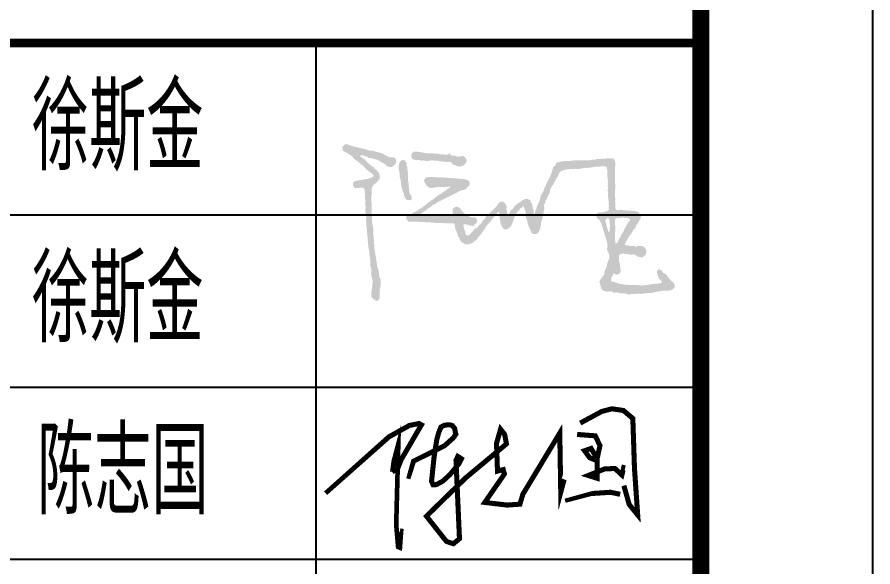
# Model space of a CAD drawing. Extents: x 2025205 to 2402328, y -557483 to 329036.
# Drawn here: x 2170616 to 2178077, y -468600 to -463808 of the extents above; entities that cross this region are included whole.
import ezdxf

# ---------------------------------------------------------------- set-up
doc = ezdxf.new("R2010")
doc.units = 0
doc.header["$LTSCALE"] = 1500
doc.header["$MEASUREMENT"] = 0
doc.linetypes.add('CENTERX2', pattern=[4, 2.5, -0.5, 0.5, -0.5])
doc.layers.add('PUB_TITLE', color=4, linetype='Continuous')
doc.styles.add('TSSD_REIN', font='TSSDENG', dxfattribs={"width": 0.8, "bigfont": 'TSSDCHN'})

# ---------------------------------------------------------------- blocks, each defined once
blk = doc.blocks.new('A$C79942E48')
at = {"const_width": 25}
for points in [[(1265.8, 632.7), (1371.8, 690.1), (1422.7, 703.4), (1479.1, 695), (1525.7, 655.7), (1533.9, 408.7), (1549.7, 178.9), (1507.9, 230.3), (1481.5, 323.8)], [(1250.3, 576.7), (1340.2, 569.8), (1363.3, 521.4), (1347.2, 447.6), (1312.6, 461.4), (1287.2, 496), (1319.5, 507.5), (1349.2, 456.9), (1349.5, 360), (1305.7, 373.8), (1386.4, 406.1), (1437.1, 408.4), (1471.7, 376.1), (1480.9, 413), (1488.1, 411.2)]]:
    blk.add_lwpolyline(points, dxfattribs=at)
for points in [[(7.6, 286.3, 23, 25, 0), (320.4, 564.7, 25, 25, 0), (421.7, 621.1, 25, 25, 0), (468.7, 630.5, 25, 25, 0), (481, 624, 25, 25, 0), (381.2, 452.6, 25, 25, 0), (363.1, 407.1, 25, 25, 0), (336.3, 391.9, 25, 25, 0)], [(415.9, 357.5, 21, 25, 0), (442.1, 444.7, 25, 25, 0), (538, 492.6, 25, 25, 0), (596.2, 521.7, 25, 25, 0), (638.4, 559.5, 25, 25, 0), (648, 573.4, 25, 25, 0), (651.1, 577.8, 25, 25, 0), (649.1, 584.7, 25, 25, 0), (645.2, 606.2, 25, 25, 0), (633.9, 620.4, 25, 25, 0), (619, 624.6, 25, 25, 0), (596.3, 622.5, 25, 25, 0), (577.6, 613, 25, 25, 0), (566.6, 586.1, 25, 25, 0), (557.1, 552.1, 25, 25, 0), (549.6, 504.8, 25, 25, 0), (543.7, 466.9, 25, 25, 0), (535, 383.8, 25, 25, 0), (531, 345, 25, 25, 0), (538.6, 327.7, 25, 25, 0), (554.9, 328.6, 25, 25, 0), (586.6, 345.8, 25, 25, 0), (621.9, 378.3, 25, 25, 0), (667.2, 432.6, 25, 25, 0), (679, 456.1, 25, 25, 0), (660.9, 467.9, 25, 25, 0), (651.8, 448.9, 25, 25, 0), (665.1, 149.5, 25, 25, 0), (669, 61.5, 25, 25, 0), (639, 36.6, 25, 25, 0), (604.3, 48.2, 25, 25, 0), (505.8, 172.7, 25, 25, 0), (699.8, 362.2, 25, 25, 0), (873.6, 506.9, 25, 25, 0), (901.1, 529.8, 25, 25, 0), (892.5, 576.4, 25, 25, 0), (872.2, 602.4, 25, 25, 0), (851.9, 531.5, 25, 25, 0), (856.3, 412.9, 25, 25, 0), (856.9, 395.3, 25, 25, 0), (885.2, 402.7, 25, 25, 0), (891, 381, 25, 25, 0), (794, 240.7, 25, 25, 0), (854.8, 233.4, 25, 25, 0), (904.2, 227.6, 25, 25, 0), (967.8, 232, 25, 25, 0), (982.3, 281.2, 25, 25, 0), (1164.7, 583.6, 25, 25, 0), (1169.5, 291.3, 25, 25, 0), (1184.6, 347.6, 25, 25, 0), (1187.8, 354.1, 25, 25, 0)], [(336.3, 391.9, 21, 23, 0), (344.3, 444.7, 23, 23, 0), (366.7, 529.3, 23, 23, 0), (366.7, 529.3, 23, 23, 0), (356.4, 131.1, 23, 23, 0), (363.5, 47.2, 23, 23, 0), (365.8, 20.6, 23, 23, 0), (374.7, 16.9, 23, 23, 0), (378.2, 66.9, 23, 23, 0), (378.2, 66.9, 23, 23, 0)], [(1191.2, 249, 21, 23, 0), (1323.1, 284.7, 25, 25, 0), (1415.3, 290.7, 25, 25, 0), (1463.2, 281, 25, 25, 0)], [(378.2, 66.9, 23, 16, 0), (385.3, 110.9, 3.2, 3.2, 0)]]:
    blk.add_lwpolyline(points, format="xyseb")
blk = doc.blocks.new('EWW')
at = {"linetype": 'CENTERX2'}
h = blk.add_hatch(color=256, dxfattribs=at)
h.dxf.hatch_style = 1
h.paths.add_polyline_path([(-158766.7, 282032.6), (-158763.9, 282035.3), (-158761.2, 282036.7), (-158758.5, 282037.2), (-158755.3, 282036.5), (-158752.6, 282035.9), (-158749.8, 282035.9), (-158746.9, 282036.3), (-158744.9, 282036.5), (-158742, 282037.5), (-158737.9, 282038), (-158734.9, 282038.4), (-158732.8, 282039.5), (-158730.6, 282039.5), (-158727.8, 282039.1), (-158725.3, 282038.8), (-158723.6, 282039.1), (-158721.8, 282039.8), (-158720.7, 282040.2), (-158719, 282040.4), (-158717.1, 282040.4), (-158716.4, 282039.7), (-158715.7, 282039.1), (-158714.6, 282038.1), (-158712.4, 282037.7), (-158710.6, 282037.7), (-158709.4, 282037.4), (-158708.1, 282037.1), (-158706.4, 282037.4), (-158705.4, 282037.2), (-158704.3, 282036.8), (-158702.8, 282036.7), (-158701.9, 282037), (-158701.1, 282036.7), (-158699.9, 282036.4), (-158698.4, 282036.2), (-158697.3, 282035.8), (-158695.3, 282035.5), (-158693.7, 282035.8), (-158692.3, 282035.4), (-158691.2, 282035.2), (-158689, 282035), (-158688.4, 282034.6), (-158687.2, 282034.2), (-158686.6, 282033.7), (-158684.6, 282032.5), (-158683.3, 282031.7), (-158682.6, 282030.1), (-158681.8, 282028.3), (-158680.5, 282026.4), (-158680.6, 282024.6), (-158681.9, 282022.6), (-158687.7, 282016.7), (-158691.2, 282013.1), (-158695, 282006.4), (-158697.6, 282001.7), (-158700.1, 281997.1), (-158702.7, 281992.5), (-158705, 281988.3), (-158707.2, 281984.3), (-158710.3, 281978.7), (-158713.4, 281973.1), (-158713.7, 281970.2), (-158714.6, 281967.7), (-158716.5, 281965.9), (-158717.3, 281963.7), (-158718.5, 281961.8), (-158719.3, 281959.8), (-158719.9, 281958.1), (-158720.6, 281956.2), (-158722.6, 281954.1), (-158724.6, 281952.1), (-158725.5, 281949.5), (-158726, 281948.1), (-158727.2, 281947.1), (-158728.5, 281944.9), (-158730.1, 281942.2), (-158731.6, 281939.6), (-158733, 281937.1), (-158734.3, 281935), (-158734.3, 281933.6), (-158735.2, 281932.7), (-158735.8, 281931), (-158736.3, 281929.4), (-158736.4, 281928), (-158737.1, 281926.8), (-158737.9, 281925.4), (-158738.6, 281924.3), (-158739.9, 281923.1), (-158741.1, 281921.9), (-158741.8, 281920.2), (-158742.4, 281918.8), (-158743.3, 281917), (-158744, 281915.3), (-158745, 281913.1), (-158745.5, 281912.1), (-158745.9, 281911.1), (-158747.4, 281910.6), (-158747.8, 281909.8), (-158748.6, 281908.1), (-158749.1, 281907), (-158749.4, 281905.5), (-158749.7, 281904.3), (-158750.4, 281903.2), (-158750.8, 281902), (-158751.3, 281900.4), (-158751.8, 281899.1), (-158752.5, 281898), (-158753.1, 281896.9), (-158753.1, 281895.8), (-158753.1, 281894.8), (-158753.9, 281893.9), (-158754.6, 281893), (-158755.5, 281892), (-158756.9, 281891.8), (-158758.3, 281891.5), (-158759.5, 281890.7), (-158760.7, 281889.8), (-158761.5, 281888.8), (-158762.3, 281888.1), (-158763, 281887.6), (-158764, 281886.8), (-158764.9, 281886.8), (-158765.8, 281887.1), (-158766.1, 281887.8), (-158766.1, 281889.8), (-158766.1, 281891.6), (-158765.1, 281893.2), (-158765.1, 281895.3), (-158765.1, 281897.3), (-158766.2, 281899.3), (-158767.1, 281900.8), (-158767.4, 281902.2), (-158767.9, 281904.1), (-158767.9, 281907.3), (-158768.4, 281910.4), (-158768.4, 281912.7), (-158769, 281915.9), (-158769, 281918.8), (-158769, 281921.7), (-158769, 281924.5), (-158769.3, 281926.6), (-158768.8, 281928.4), (-158768.8, 281930.1), (-158768.4, 281931.4), (-158768.4, 281934.8), (-158769.5, 281938), (-158769, 281940.1), (-158768.4, 281942.7), (-158767.8, 281944.1), (-158768.2, 281946.4), (-158768.8, 281948.9), (-158769.3, 281951.7), (-158768.9, 281953.3), (-158767.6, 281955.1), (-158767.1, 281957.1), (-158767.5, 281959), (-158767.5, 281960.8), (-158767.5, 281963.7), (-158767, 281965.7), (-158767.5, 281967.8), (-158768.1, 281970.2), (-158767.7, 281972.1), (-158767.4, 281973.7), (-158767.7, 281975.1), (-158767.7, 281977), (-158767.4, 281978.8), (-158767.6, 281980.9), (-158767.6, 281983.1), (-158767.6, 281986.9), (-158767, 281989.9), (-158767, 281993.8), (-158768.4, 281996.2), (-158768.1, 281998.9), (-158768.7, 282002), (-158769.2, 282004.5), (-158768.8, 282006.3), (-158769.2, 282008.6), (-158767.9, 282011.3), (-158768.1, 282014.2), (-158768.1, 282015.7), (-158768.9, 282019.4), (-158768, 282022), (-158767.3, 282024.1), (-158766.9, 282026.2), (-158766.9, 282027.2), (-158767.2, 282028.4), (-158767.4, 282029.2), (-158767.7, 282031), (-158767.3, 282031.6)], flags=16)
h.paths.add_polyline_path([(-158818.6, 282029.6), (-158819.6, 282029), (-158820.6, 282028.3), (-158822.1, 282028), (-158822.9, 282027.7), (-158823.7, 282027.1), (-158824.2, 282026.7), (-158824.8, 282027), (-158825.9, 282027), (-158826.4, 282025.9), (-158826.4, 282024.6), (-158826.5, 282023.4), (-158825.9, 282022.1), (-158825.6, 282020.8), (-158825.3, 282019.2), (-158825, 282017.8), (-158824.1, 282016.6), (-158823.4, 282014.8), (-158823, 282012.7), (-158822.3, 282011.1), (-158821.5, 282010), (-158820.8, 282008.5), (-158820.8, 282007.4), (-158820.1, 282005.9), (-158819.6, 282004.7), (-158819.9, 282003), (-158819.9, 282001.7), (-158819.4, 282000.3), (-158819.1, 281997.8), (-158819.1, 281996.3), (-158818.5, 281995), (-158818.2, 281992.6), (-158817.8, 281991.3), (-158817.5, 281990.1), (-158816.6, 281988.3), (-158816.3, 281986.7), (-158815.7, 281984.2), (-158815.1, 281982.7), (-158814.5, 281981.1), (-158814, 281980), (-158813.6, 281978.1), (-158813.3, 281976.5), (-158812.9, 281974.8), (-158812.6, 281972.9), (-158811.9, 281971.4), (-158811.8, 281969.8), (-158810.9, 281968.1), (-158810.3, 281967), (-158810, 281965.8), (-158810, 281964.1), (-158809.6, 281961.9), (-158809, 281960.5), (-158808.5, 281959.4), (-158807.7, 281958.8), (-158807.2, 281957.4), (-158807.2, 281956.3), (-158806, 281955.9), (-158805.1, 281955.5), (-158804.3, 281955.8), (-158803.7, 281956.4), (-158802.9, 281957.2), (-158802.1, 281958.9), (-158801.3, 281961.2), (-158800.3, 281963.5), (-158799.8, 281965.4), (-158799.3, 281966.6), (-158798.7, 281967.8), (-158798.8, 281969.5), (-158798.5, 281971.1), (-158798.2, 281972.3), (-158798.2, 281973.7), (-158798.7, 281975.8), (-158798.8, 281977.3), (-158798.8, 281978.8), (-158798.5, 281980.5), (-158798.9, 281982.5), (-158798.9, 281983.8), (-158797.9, 281985.3), (-158797.7, 281987), (-158798, 281988.9), (-158798.4, 281991), (-158797.8, 281992.8), (-158797.6, 281995.4), (-158797.9, 281996.7), (-158797.7, 281998.6), (-158798, 282001), (-158798.6, 282002.9), (-158798.9, 282005.2), (-158798.9, 282007.4), (-158799.3, 282009.2), (-158799.3, 282011.1), (-158799.7, 282013), (-158799.9, 282015.2), (-158799.7, 282017.4), (-158800.4, 282019.9), (-158800.9, 282021.1), (-158800.2, 282022.4), (-158800.6, 282024.9), (-158800.8, 282026.4), (-158802.2, 282028.6), (-158802.6, 282030.9), (-158804, 282032.8), (-158805.3, 282034.5), (-158806.1, 282035.3), (-158807.1, 282036.3), (-158808.4, 282037), (-158810.2, 282037.2), (-158811.8, 282036.9), (-158813.5, 282036.6), (-158814.7, 282035.3), (-158815.9, 282034.4), (-158817, 282033.2), (-158817.8, 282032.3), (-158818.2, 282030.9)], flags=16)
h.paths.add_polyline_path([(-159875.9, 282243.6), (-159878.2, 282258.2), (-159873, 282267.7), (-159863.9, 282273.7), (-159847.7, 282275.5), (-159835.3, 282275.5), (-159821.1, 282275.5), (-159808.5, 282273.7), (-159791.2, 282274.3), (-159768.5, 282272.6), (-159750.4, 282271.3), (-159734.1, 282270.1), (-159715.8, 282268.8), (-159694.2, 282267.2), (-159673.2, 282265.7), (-159648.3, 282262.3), (-159646.3, 282262), (-159630.4, 282259.9), (-159619, 282252.8), (-159613.2, 282244), (-159613.2, 282232.9), (-159617.2, 282224.2), (-159624.8, 282218.2), (-159628.8, 282215.1), (-159631.2, 282210), (-159635.7, 282204.7), (-159641.7, 282202), (-159651.8, 282199.9), (-159658.6, 282199.9), (-159664, 282196.4), (-159671.9, 282195), (-159680.8, 282188.4), (-159698, 282179.8), (-159712.6, 282172.5), (-159729.9, 282163.9), (-159742.4, 282157.6), (-159755.5, 282151.1), (-159767, 282145.3), (-159777.7, 282140), (-159791.9, 282132.9), (-159804.3, 282126.7), (-159813.2, 282118.3), (-159826.1, 282113), (-159834.7, 282105.1), (-159846.3, 282098.1), (-159856, 282092.3), (-159865.5, 282082.6), (-159875.1, 282076.6), (-159883.8, 282071.2), (-159891.2, 282066.6), (-159896.3, 282063.5), (-159896.3, 282059.3), (-159889.4, 282056), (-159878.4, 282060), (-159866.5, 282060), (-159860.6, 282057.4), (-159853.6, 282057.4), (-159841.4, 282057.4), (-159826.5, 282057.4), (-159813.2, 282055), (-159796, 282055), (-159778.1, 282055), (-159767.6, 282052.4), (-159755, 282049.3), (-159742.7, 282049.3), (-159731.5, 282049.3), (-159720.6, 282049.3), (-159713.9, 282049.3), (-159711, 282052.1), (-159711, 282055.4), (-159711.6, 282062.6), (-159712.4, 282071.3), (-159713.2, 282079.9), (-159713.2, 282086.1), (-159706.7, 282093.4), (-159701.4, 282099.3), (-159693.4, 282102), (-159685.5, 282102), (-159676.2, 282097.4), (-159669.2, 282093.9), (-159664.6, 282086.1), (-159660.8, 282079.7), (-159654, 282074.9), (-159645.1, 282064.6), (-159634.5, 282058), (-159630.4, 282055.4), (-159622.6, 282050.6), (-159617.8, 282047.6), (-159610.1, 282042.8), (-159600.7, 282040.8), (-159590.4, 282040.8), (-159583.8, 282040.8), (-159576.9, 282037.4), (-159573.6, 282031.8), (-159570, 282025.8), (-159570, 282017.6), (-159572.9, 282013.3), (-159572.9, 282007.3), (-159579.2, 282003.4), (-159583.5, 282000.6), (-159584.2, 282000.2), (-159586.8, 281998.7), (-159586.6, 281995.6), (-159587.9, 281994), (-159590.4, 281992.8), (-159592.2, 281990.7), (-159595.8, 281990.7), (-159601.5, 281991.8), (-159608.7, 281993.3), (-159613.9, 281994.3), (-159617.6, 281996.1), (-159620.7, 281997.7), (-159624.4, 281997.7), (-159628.9, 281998.6), (-159632, 281999.2), (-159635, 281999.8), (-159637.7, 281999.8), (-159641.2, 281999.8), (-159644.3, 281999.8), (-159646.4, 281999.8), (-159648.9, 281998.4), (-159649.9, 281997.7), (-159649.9, 281994.3), (-159648.8, 281992), (-159648.8, 281988.5), (-159648.8, 281986.2), (-159647.9, 281984), (-159647.9, 281981.4), (-159647.9, 281979), (-159645.8, 281976.2), (-159646.7, 281974.5), (-159644.6, 281970.8), (-159642, 281967.7), (-159642, 281964.3), (-159640.7, 281959.9), (-159638.5, 281956.7), (-159639.5, 281953.3), (-159638.8, 281949.8), (-159638.8, 281946.9), (-159638.2, 281944.3), (-159636.5, 281942.1), (-159636.5, 281940), (-159634.3, 281938.8), (-159631.2, 281937.2), (-159629.4, 281936.2), (-159626.3, 281936.2), (-159624.1, 281934.1), (-159622.6, 281934.1), (-159620.8, 281935.3), (-159618, 281937.1), (-159614.1, 281939.6), (-159612.4, 281942.1), (-159609.6, 281944.9), (-159605.9, 281947.5), (-159604, 281950.7), (-159602.2, 281953.6), (-159600.3, 281956.7), (-159597.5, 281958.3), (-159594.7, 281959.8), (-159593.1, 281960.7), (-159591.8, 281963), (-159591, 281964.4), (-159589.6, 281966.9), (-159587.4, 281970.8), (-159583.4, 281973.6), (-159580.1, 281975.9), (-159575.7, 281977.3), (-159572.4, 281978.3), (-159570, 281981), (-159566.2, 281983.8), (-159564, 281987.3), (-159562.4, 281989.6), (-159560.2, 281993.1), (-159557.2, 281996.1), (-159555.4, 281997.9), (-159549.7, 282003.6), (-159546.2, 282007.1), (-159543.9, 282011.1), (-159540.7, 282014.5), (-159539.5, 282018.6), (-159534.6, 282023.2), (-159531.2, 282026.2), (-159528.8, 282028.5), (-159526.6, 282030.6), (-159524.6, 282034.1), (-159521.6, 282039.3), (-159519.8, 282042.5), (-159518.6, 282045.9), (-159516.4, 282047.6), (-159513.5, 282049.9), (-159510, 282051.1), (-159507.9, 282053.7), (-159500.6, 282060.1), (-159498, 282063.7), (-159496.3, 282067.8), (-159492.6, 282070.4), (-159489.2, 282072.9), (-159486.8, 282075.9), (-159481.4, 282080.8), (-159476.7, 282085.1), (-159473.1, 282088.5), (-159470.6, 282092.2), (-159468.9, 282094.7), (-159461.1, 282100.2), (-159457.4, 282104.8), (-159454.9, 282107.8), (-159450.5, 282113.1), (-159449, 282118.5), (-159448.3, 282120.8), (-159444.9, 282124), (-159440.9, 282128), (-159436.2, 282128.9), (-159433.9, 282131.6), (-159428.9, 282131.6), (-159423, 282131.6), (-159418.9, 282131.6), (-159416.2, 282129.5), (-159413.5, 282127.3), (-159409.4, 282124.1), (-159406.1, 282119.7), (-159402.3, 282116.4), (-159401.6, 282113.5), (-159400.3, 282111), (-159399, 282105.4), (-159399, 282100.3), (-159399, 282096.3), (-159400.2, 282092.2), (-159400.2, 282089), (-159398.8, 282084.6), (-159398.8, 282081), (-159396.3, 282076.8), (-159396.3, 282073.3), (-159396.3, 282070.5), (-159396.3, 282067.9), (-159395.6, 282064.4), (-159395, 282061.4), (-159395, 282058.5), (-159395.9, 282055), (-159394.1, 282052.4), (-159393.5, 282049.6), (-159391.9, 282048.9), (-159389.5, 282048.3), (-159389, 282050.3), (-159385.9, 282054.4), (-159385, 282060.2), (-159380.7, 282067.9), (-159380.7, 282071.5), (-159377.4, 282077.1), (-159374.9, 282081.5), (-159371.5, 282083.3), (-159369.1, 282085.5), (-159362.2, 282091.9), (-159356, 282101.1), (-159352, 282105.2), (-159345.8, 282111.3), (-159343.3, 282116.3), (-159338.6, 282118.4), (-159333.3, 282122.5), (-159324.1, 282127.7), (-159318.2, 282131), (-159312.7, 282134.1), (-159307.5, 282138.9), (-159304.1, 282142), (-159299.1, 282142), (-159296.2, 282144.9), (-159292.5, 282146.6), (-159278.3, 282148.3), (-159267, 282143.1), (-159261.6, 282140.6), (-159261.6, 282134.5), (-159258.2, 282129.7), (-159253.5, 282123.1), (-159250.7, 282119.1), (-159250.7, 282112.8), (-159248.3, 282106.7), (-159246.7, 282102.5), (-159246.7, 282095.7), (-159244.8, 282091.1), (-159240.9, 282081.7), (-159240.9, 282075.3), (-159240.9, 282071.2), (-159240.9, 282064.9), (-159240.9, 282060.3), (-159239.1, 282058.2), (-159236.4, 282062.8), (-159233.1, 282068.4), (-159230.9, 282077.4), (-159229.3, 282084.6), (-159225.9, 282089.8), (-159224, 282098.5), (-159222.8, 282104.3), (-159218.8, 282111.3), (-159210.6, 282130), (-159204.2, 282144.4), (-159202.9, 282154.4), (-159201.4, 282165.4), (-159196.2, 282173.8), (-159188.8, 282185.7), (-159184, 282193.4), (-159180.8, 282207), (-159173.7, 282221.7), (-159167.8, 282234.1), (-159162, 282246.3), (-159157, 282256.3), (-159149, 282272.6), (-159144.1, 282282.5), (-159139.7, 282291.3), (-159133.8, 282312.6), (-159131.7, 282320.4), (-159128.5, 282331.9), (-159117.7, 282342.1), (-159111.9, 282347.5), (-159111.9, 282357.6), (-159090.9, 282362.5), (-159084, 282364), (-159066.6, 282368), (-159052.2, 282368), (-159033.2, 282368), (-159004.2, 282372.3), (-158987.6, 282372.3), (-158973.1, 282372.3), (-158959.6, 282372.3), (-158945.7, 282372.3), (-158924.7, 282372.3), (-158918.8, 282372.3), (-158904.3, 282374.9), (-158894, 282376.8), (-158883.9, 282376.8), (-158876.1, 282380.1), (-158862.5, 282380.1), (-158853, 282380.1), (-158845.8, 282380.1), (-158838, 282382.8), (-158826.6, 282381.2), (-158816.8, 282383.9), (-158806.3, 282383.9), (-158798.8, 282383.9), (-158789.3, 282383.9), (-158781.3, 282383.9), (-158778.1, 282379.6), (-158773.2, 282377.7), (-158771.6, 282373.5), (-158769.7, 282368.9), (-158766.8, 282361.6), (-158766.8, 282353.6), (-158766.8, 282349.2), (-158766.8, 282341.8), (-158768.1, 282336.7), (-158769.6, 282331.2), (-158769.6, 282326.3), (-158769.6, 282321.1), (-158769.6, 282317.4), (-158769.6, 282309.6), (-158769.6, 282302.6), (-158769.6, 282297.3), (-158769.6, 282293.1), (-158769.3, 282277.3), (-158769.3, 282269.4), (-158769.3, 282258.7), (-158769.3, 282243.2), (-158766.2, 282226), (-158766.2, 282215), (-158767.9, 282204), (-158767.9, 282195.4), (-158767.9, 282190.8), (-158768.9, 282182.1), (-158768.9, 282174.3), (-158768.9, 282167.8), (-158768.9, 282163.6), (-158768.9, 282160.1), (-158767.7, 282153.7), (-158767.7, 282148.3), (-158767.7, 282141.1), (-158769.1, 282133.6), (-158767.4, 282129.6), (-158767.4, 282121.6), (-158766.1, 282117.6), (-158765.8, 282112.1), (-158765.8, 282108.3), (-158765.8, 282103.3), (-158765.8, 282099.9), (-158765.8, 282095), (-158765.8, 282092.3), (-158764, 282089.2), (-158762.4, 282086.3), (-158760.9, 282083.7), (-158756, 282083.7), (-158753.6, 282082.5), (-158748.6, 282082.5), (-158746, 282083.1), (-158738, 282084.8), (-158733.6, 282084.8), (-158730.1, 282082.9), (-158725.2, 282083.7), (-158721.3, 282082.3), (-158716, 282082.3), (-158702.2, 282082.3), (-158693.3, 282080.2), (-158686.9, 282080.2), (-158681, 282080.2), (-158673.7, 282078.5), (-158664.1, 282078.5), (-158658.6, 282077.8), (-158649.1, 282076.7), (-158641.6, 282075.8), (-158639, 282073), (-158632.6, 282070.5), (-158629.5, 282069.2), (-158627.6, 282064.7), (-158626.5, 282062.1), (-158625, 282058.6), (-158623.8, 282055.8), (-158622.3, 282052.3), (-158621.6, 282050.6), (-158618.7, 282043.6), (-158620.2, 282040.1), (-158620.2, 282036.2), (-158620.2, 282033.9), (-158620.2, 282031.7), (-158623.9, 282027.1), (-158627, 282023.3), (-158629, 282019), (-158631, 282014.4), (-158632.4, 282011.5), (-158635.8, 282008.7), (-158637.3, 282005.8), (-158641.8, 282000.3), (-158644.9, 281996.5), (-158644.9, 281992.4), (-158647.8, 281989.5), (-158649.9, 281982), (-158651.2, 281977.8), (-158654.6, 281975), (-158658.2, 281972.1), (-158662.1, 281968.9), (-158664.4, 281964.6), (-158666.8, 281959.9), (-158668.5, 281956.7), (-158671.6, 281950.8), (-158673.5, 281947.1), (-158677.2, 281942.6), (-158680.8, 281938.3), (-158686.2, 281931.8), (-158688, 281927.2), (-158692.2, 281922), (-158695, 281916.7), (-158698.1, 281911.2), (-158700.1, 281907.4), (-158702.6, 281902.7), (-158704.6, 281896.7), (-158707.5, 281893.8), (-158709.4, 281891.9), (-158709.4, 281888.9), (-158711, 281886.9), (-158712.1, 281885.6), (-158712.1, 281883.3), (-158709.1, 281881.4), (-158704.9, 281878.8), (-158699.3, 281877.5), (-158693.8, 281877.5), (-158686.6, 281874.8), (-158680.9, 281874.8), (-158673, 281873.4), (-158667.8, 281874.9), (-158660.9, 281873.5), (-158653.5, 281873.5), (-158650.4, 281871.4), (-158642.7, 281871.4), (-158636.1, 281873.4), (-158629.9, 281873.4), (-158623.3, 281873.4), (-158616.2, 281873.4), (-158610.9, 281874.5), (-158604.7, 281871.6), (-158599.1, 281867.6), (-158595.3, 281862.9), (-158592.8, 281859.7), (-158589.9, 281856.1), (-158588.5, 281852.1), (-158587.4, 281849), (-158587.4, 281846.3), (-158587.4, 281842.7), (-158587.4, 281835.5), (-158588.9, 281829.2), (-158589.9, 281825.1), (-158593.1, 281822.5), (-158595.7, 281820.5), (-158597.9, 281818.5), (-158599, 281815.9), (-158599.9, 281813.7), (-158604.4, 281812.3), (-158608.1, 281809.3), (-158615.6, 281809.3), (-158619.2, 281809.3), (-158624.7, 281811), (-158630.7, 281811), (-158633.7, 281812.9), (-158637.3, 281812.9), (-158641.4, 281817.2), (-158647.4, 281820), (-158656.5, 281824.1), (-158660.5, 281825.9), (-158666.8, 281825.9), (-158669.1, 281824.7), (-158676.2, 281822.7), (-158681.5, 281823.9), (-158686.6, 281825.1), (-158690.1, 281825.9), (-158692.6, 281827.6), (-158696.9, 281827.6), (-158701.2, 281828.5), (-158704.4, 281828.5), (-158707.7, 281828.5), (-158710.6, 281828.5), (-158716.3, 281830.2), (-158719.4, 281831.1), (-158722.8, 281832), (-158725.3, 281830.2), (-158728.7, 281830.2), (-158730.9, 281828.3), (-158733.7, 281828.3), (-158736.7, 281828.3), (-158739.3, 281828.3), (-158741.5, 281825.9), (-158742.7, 281822.5), (-158743.6, 281819.9), (-158744.4, 281817.8), (-158746.1, 281813.1), (-158746.1, 281805.2), (-158746.1, 281801.1), (-158746.1, 281793), (-158746.1, 281784.8), (-158744.1, 281780.4), (-158740.7, 281773), (-158740.2, 281766.2), (-158739.6, 281758.6), (-158739.6, 281754.4), (-158738.3, 281748.1), (-158738.3, 281742.9), (-158736.2, 281737.3), (-158736.2, 281733.8), (-158736.2, 281732.1), (-158736.2, 281726), (-158738.5, 281721), (-158740.8, 281716), (-158742, 281713.5), (-158747, 281711.7), (-158752.3, 281709.8), (-158759.5, 281708.3), (-158763.1, 281708.3), (-158768, 281710.9), (-158769.2, 281713.5), (-158772.9, 281715), (-158775, 281715), (-158777.1, 281713.2), (-158780.6, 281707.6), (-158782.9, 281704.1), (-158785.8, 281697.1), (-158787.8, 281692.3), (-158790.5, 281685.8), (-158790.5, 281679.4), (-158792.2, 281674.8), (-158792, 281673.2), (-158791.4, 281669.9), (-158783.4, 281667.6), (-158778.1, 281666.1), (-158769.7, 281663.6), (-158759, 281660.5), (-158752, 281657.3), (-158746.2, 281657.3), (-158741.8, 281652.9), (-158733.8, 281652.9), (-158725.5, 281653.2), (-158718.8, 281650.8), (-158709.4, 281648.7), (-158699.9, 281648.7), (-158687, 281648.6), (-158680.2, 281648.5), (-158674, 281646.9), (-158664.3, 281646.9), (-158655.4, 281646.9), (-158644.8, 281646.9), (-158635.1, 281646.9), (-158622.4, 281645.6), (-158611.4, 281644.4), (-158599.7, 281645.8), (-158584.3, 281647.8), (-158573.3, 281649.1), (-158559, 281652.1), (-158545.9, 281653.5), (-158536.2, 281654.5), (-158526.2, 281654.5), (-158518.7, 281654.5), (-158513, 281656.9), (-158506.1, 281656.9), (-158500.2, 281659.7), (-158496.2, 281661.6), (-158496.2, 281665.7), (-158499.3, 281669.8), (-158501.9, 281676.8), (-158508.7, 281681), (-158513.2, 281685.6), (-158517.1, 281689.6), (-158517.1, 281696.2), (-158518.7, 281698.5), (-158521.1, 281706.5), (-158523.4, 281710.4), (-158523.4, 281716.7), (-158525.2, 281722.1), (-158525.2, 281726.8), (-158521.5, 281733.7), (-158518, 281737.3), (-158511.6, 281738.6), (-158505.6, 281736.5), (-158500.5, 281734.6), (-158497.1, 281730.7), (-158495.2, 281726.5), (-158490.9, 281722.2), (-158486, 281717.3), (-158480.9, 281714.8), (-158475.4, 281712.1), (-158469.3, 281706.5), (-158466.6, 281702.3), (-158461.8, 281694.9), (-158456.8, 281689.1), (-158451.2, 281682.6), (-158451.2, 281678.6), (-158445.5, 281674.9), (-158440.6, 281671.8), (-158436.6, 281667.2), (-158430.2, 281662.7), (-158427.6, 281659.2), (-158424.5, 281652.9), (-158422.4, 281646.4), (-158422.4, 281642.9), (-158422.4, 281635.2), (-158425.8, 281629.1), (-158431.8, 281623.5), (-158438.6, 281619.8), (-158443.6, 281618.6), (-158449.3, 281617.2), (-158455.9, 281615.5), (-158463.2, 281615.5), (-158473.4, 281615.5), (-158479.2, 281614), (-158485.4, 281614), (-158493.4, 281614), (-158501, 281612.4), (-158506.5, 281611.2), (-158513.6, 281609.7), (-158521.3, 281609.7), (-158530.1, 281607.4), (-158538.1, 281605.4), (-158547.6, 281603), (-158562, 281600.7), (-158573.2, 281600.7), (-158582.3, 281599.2), (-158592.9, 281599.2), (-158604.3, 281597.7), (-158617, 281596), (-158629.3, 281597), (-158639.4, 281597), (-158648.3, 281597), (-158656, 281595.3), (-158663.2, 281595.3), (-158669.9, 281595.3), (-158675.6, 281595.3), (-158682, 281595.3), (-158684, 281593.4), (-158687.4, 281589.9), (-158692.7, 281591.1), (-158695.1, 281594.1), (-158702.1, 281596.9), (-158710.3, 281598.7), (-158721.6, 281598.7), (-158733.1, 281600), (-158742, 281600), (-158748.2, 281601.8), (-158754.6, 281605.2), (-158761.3, 281605.2), (-158770.7, 281603.6), (-158777.6, 281603.6), (-158782.5, 281607), (-158786.5, 281609.7), (-158791.5, 281611.5), (-158800.1, 281611.5), (-158805, 281610.4), (-158815.9, 281609), (-158823.8, 281610.7), (-158831.7, 281612.3), (-158838.8, 281616.1), (-158842.6, 281620.6), (-158847.9, 281626.8), (-158851.3, 281636.7), (-158853.8, 281647.6), (-158856, 281656.7), (-158859, 281664.4), (-158856.6, 281673.5), (-158851.4, 281682.1), (-158845.8, 281689.2), (-158840.2, 281696.9), (-158835.5, 281703.3), (-158831.4, 281708.9), (-158831.4, 281715.1), (-158830.5, 281721.6), (-158829.9, 281726.3), (-158826.8, 281734.1), (-158822.1, 281742.2), (-158818.8, 281752.2), (-158815.9, 281761.1), (-158814.4, 281768.8), (-158813.8, 281777.1), (-158811.2, 281782.2), (-158807.8, 281789.1), (-158803.7, 281797.3), (-158802.2, 281805), (-158802.2, 281812.6), (-158802.2, 281820.5), (-158804, 281826.6), (-158805.1, 281833.8), (-158807.9, 281839.1), (-158810.4, 281843.8), (-158813.5, 281848), (-158815.2, 281851.6), (-158815.2, 281856.6), (-158813.8, 281861.7), (-158812.8, 281868.1), (-158812.5, 281875.7), (-158812.2, 281882.8), (-158814.1, 281888.1), (-158814.1, 281894.3), (-158815.8, 281898.5), (-158817.7, 281903.1), (-158817.7, 281908), (-158818.9, 281912.1), (-158820.7, 281914.9), (-158823.1, 281919.8), (-158823.1, 281924.4), (-158824.5, 281929.2), (-158824.5, 281935.4), (-158827.2, 281939.1), (-158828.6, 281943.2), (-158830.3, 281948.6), (-158831.3, 281954), (-158832.3, 281959.4), (-158833.8, 281962.5), (-158835.3, 281965.6), (-158838, 281968.7), (-158839.1, 281975.4), (-158840.1, 281981.4), (-158842.3, 281987.1), (-158844.4, 281992.3), (-158846, 282000.1), (-158848.2, 282006.5), (-158851.4, 282010.7), (-158853.7, 282016.3), (-158857.8, 282023), (-158861.2, 282027), (-158864.7, 282029.6), (-158867.6, 282031.1), (-158870.6, 282034.2), (-158874.4, 282038.3), (-158876.6, 282043.6), (-158877.8, 282048.1), (-158877.8, 282053.3), (-158876.3, 282058.9), (-158872.5, 282063.4), (-158866.6, 282067.3), (-158859.8, 282069.4), (-158854.2, 282070.1), (-158848.1, 282070.9), (-158843.9, 282070.9), (-158836.1, 282070.9), (-158829.4, 282073.1), (-158821.7, 282075.6), (-158815.1, 282077.8), (-158810.4, 282079.4), (-158805.8, 282080.9), (-158804.4, 282085.3), (-158804.4, 282090.5), (-158805.2, 282094.7), (-158805.2, 282099.5), (-158804.4, 282104.3), (-158804.4, 282109.6), (-158804.9, 282114.8), (-158804.9, 282118.6), (-158804.5, 282125.1), (-158805.2, 282130.2), (-158805.9, 282135.3), (-158806.7, 282141.1), (-158806.7, 282148.8), (-158808.1, 282154.4), (-158809.3, 282158.9), (-158809.3, 282164.5), (-158809.3, 282169), (-158809.3, 282175), (-158809.3, 282183.5), (-158810.5, 282192.2), (-158810.5, 282200.8), (-158809.1, 282211.3), (-158810.4, 282219), (-158810.4, 282227.2), (-158809.5, 282233.5), (-158810.8, 282242.7), (-158809.6, 282249.9), (-158810.3, 282255.4), (-158811.3, 282263.3), (-158811.3, 282269.4), (-158812.4, 282273.9), (-158812.6, 282281), (-158812.6, 282289.8), (-158812.6, 282297.8), (-158813.2, 282302.9), (-158814.1, 282309.6), (-158813.2, 282316.2), (-158816.2, 282321.6), (-158816.2, 282328.2), (-158817.3, 282332.8), (-158821.3, 282335.7), (-158824.7, 282338.2), (-158833, 282338.2), (-158839.3, 282338.2), (-158843.7, 282338.2), (-158850.1, 282336.8), (-158861, 282335.8), (-158870, 282335.8), (-158880.4, 282335.8), (-158885.6, 282334.3), (-158893, 282333.3), (-158900.4, 282331.7), (-158908.3, 282331.7), (-158912, 282330.2), (-158921, 282328.9), (-158927.9, 282327.9), (-158937.1, 282327.9), (-158943.1, 282329.5), (-158946.6, 282328.1), (-158951.6, 282328.1), (-158954.8, 282326.6), (-158960.6, 282325.2), (-158967.1, 282323.7), (-158973.1, 282323.7), (-158977.6, 282322), (-158983.6, 282322), (-158989.6, 282322), (-158996.3, 282323.1), (-159002.9, 282323.1), (-159006.1, 282322.3), (-159015.3, 282321.1), (-159024.5, 282321.1), (-159034.2, 282321.3), (-159040.8, 282320.4), (-159048.1, 282320.4), (-159053, 282319), (-159055.6, 282318.2), (-159059, 282316.1), (-159063.4, 282315.4), (-159067.7, 282315.4), (-159074, 282312.8), (-159076.7, 282311.7), (-159081.7, 282310.4), (-159084.9, 282307.3), (-159088.1, 282304.1), (-159093.7, 282298.5), (-159095.3, 282293.5), (-159096.9, 282288.5), (-159099.3, 282284.4), (-159102.1, 282279.7), (-159103.2, 282276.5), (-159108.1, 282267.8), (-159111.8, 282264.3), (-159113.7, 282258.6), (-159117.8, 282251.3), (-159121.1, 282245.5), (-159123.3, 282241.5), (-159123.3, 282239.6), (-159126.4, 282233.9), (-159129.9, 282229.1), (-159133.6, 282224.3), (-159137.2, 282219.5), (-159139, 282214.6), (-159142.8, 282209.6), (-159143.5, 282205.2), (-159145.6, 282200.1), (-159145.6, 282195.8), (-159147.1, 282188.5), (-159148.1, 282183.9), (-159149.7, 282179.6), (-159153.6, 282174.9), (-159156.1, 282171.8), (-159156.1, 282168.4), (-159158.1, 282164.7), (-159161.4, 282161.4), (-159163, 282155.9), (-159164.3, 282151.1), (-159166, 282144.8), (-159171.4, 282141.1), (-159171.9, 282137.4), (-159173.6, 282133), (-159174.4, 282128.1), (-159175.2, 282123.3), (-159175.5, 282121.8), (-159177.6, 282119.4), (-159179, 282117.2), (-159180.9, 282114), (-159180.9, 282110), (-159180.9, 282104.3), (-159179.6, 282101.3), (-159179.6, 282095.4), (-159179.6, 282090.4), (-159180.7, 282083.4), (-159181.4, 282078.6), (-159183.1, 282073.4), (-159184.4, 282069.1), (-159184.4, 282065.5), (-159184.4, 282062.6), (-159184.4, 282057.6), (-159186.1, 282053.5), (-159187.6, 282049.6), (-159188.6, 282045), (-159190, 282039), (-159191.3, 282033.2), (-159191.9, 282030.4), (-159194.1, 282025.4), (-159194.8, 282019.9), (-159196.2, 282016.2), (-159198, 282008.6), (-159199.3, 282002.5), (-159199.3, 281998.4), (-159200.4, 281993.6), (-159201.4, 281988.7), (-159201.4, 281982.7), (-159202.3, 281979.3), (-159203.5, 281974.8), (-159204, 281972.8), (-159205.8, 281969.7), (-159207.7, 281966.6), (-159209.4, 281963.5), (-159209.4, 281961.4), (-159209.8, 281958.7), (-159210.9, 281956.1), (-159212.6, 281953.8), (-159214.9, 281952.1), (-159217.9, 281949.8), (-159219.7, 281948.5), (-159222.2, 281946.7), (-159225.7, 281945.3), (-159229.2, 281943.9), (-159233.6, 281943.9), (-159236.6, 281944.7), (-159240.6, 281944.7), (-159244.6, 281945.6), (-159247.4, 281946.2), (-159249.7, 281947.6), (-159252.6, 281949.3), (-159254.1, 281952.6), (-159255.9, 281957), (-159258.4, 281963.2), (-159260.2, 281967.7), (-159262.1, 281972.3), (-159265.2, 281977.4), (-159268.8, 281980.7), (-159268.8, 281987.1), (-159272.4, 281992.4), (-159274.4, 281998.9), (-159276.4, 282005.8), (-159276.4, 282011.6), (-159277.7, 282017.8), (-159279.3, 282022.6), (-159281.7, 282027.6), (-159283.6, 282031.6), (-159285.3, 282035.3), (-159285.1, 282042.1), (-159286.4, 282049.8), (-159287.4, 282056.3), (-159288, 282061.9), (-159288, 282067.1), (-159288.7, 282072.7), (-159289.9, 282076.4), (-159291.6, 282081.5), (-159292.7, 282084.9), (-159293.7, 282088.1), (-159295.9, 282091.1), (-159295.9, 282094.1), (-159297.2, 282097.4), (-159298, 282101.7), (-159299.6, 282104.3), (-159302, 282104.3), (-159304, 282103.5), (-159305.8, 282100.8), (-159307.3, 282099.7), (-159309.8, 282097.9), (-159311.3, 282095.7), (-159312.5, 282093.9), (-159314.6, 282093.1), (-159316.3, 282092.3), (-159320, 282092.3), (-159320.8, 282092.3), (-159320.8, 282090.6), (-159322.9, 282087), (-159326.3, 282081), (-159330.2, 282079.1), (-159334.1, 282075.8), (-159336.8, 282070.2), (-159340.3, 282064.8), (-159343.1, 282060.5), (-159346.1, 282055.9), (-159347.9, 282051.2), (-159351.3, 282047.1), (-159352.9, 282043.6), (-159353.8, 282039.1), (-159355.5, 282035.1), (-159357.6, 282030.3), (-159358.8, 282024.4), (-159359.7, 282019.6), (-159362.1, 282015.7), (-159364.5, 282009.3), (-159366.3, 282004.5), (-159368.8, 282000.2), (-159370.2, 281995.2), (-159372.9, 281991.2), (-159375.6, 281987.5), (-159379.2, 281984.8), (-159381.2, 281982), (-159385, 281979.3), (-159387.9, 281975.9), (-159391, 281974), (-159394, 281972.2), (-159396.7, 281971.5), (-159400.8, 281970.6), (-159404.7, 281970.6), (-159408.4, 281971.8), (-159412.2, 281973.2), (-159416.9, 281976.5), (-159420.6, 281979), (-159423.2, 281982.4), (-159425.2, 281986.7), (-159428.1, 281992.7), (-159430.2, 281997.3), (-159433.1, 282003.6), (-159434.4, 282008.9), (-159435.3, 282013), (-159436.1, 282016.4), (-159436.1, 282020.4), (-159437.3, 282025.5), (-159437.3, 282030.9), (-159438.6, 282035.1), (-159438.6, 282038), (-159438.7, 282042.8), (-159439.8, 282045.2), (-159440.9, 282049.1), (-159439.9, 282051.1), (-159440.7, 282054.9), (-159441.2, 282057.6), (-159441.2, 282061.1), (-159442.2, 282064.7), (-159442.2, 282067.7), (-159443.1, 282069.8), (-159443.8, 282071.5), (-159444.7, 282072.1), (-159446.4, 282072.1), (-159448.5, 282071.3), (-159449.8, 282069.6), (-159451.2, 282067.7), (-159452.3, 282064.8), (-159453.3, 282063.7), (-159454.2, 282062.7), (-159455.8, 282062), (-159457, 282060.6), (-159459.3, 282058.7), (-159462, 282056.2), (-159463.8, 282053.5), (-159465.6, 282051.4), (-159467.7, 282049), (-159470.1, 282044.4), (-159472.9, 282040.1), (-159476.9, 282036.1), (-159480.6, 282032.4), (-159482, 282031), (-159484.3, 282027.9), (-159486.3, 282025.2), (-159488.2, 282022.4), (-159489.6, 282019.3), (-159490.6, 282017), (-159492.6, 282016), (-159494.9, 282014.8), (-159496.8, 282012.7), (-159499.4, 282009.8), (-159502.3, 282005.8), (-159504.4, 282002.8), (-159506.6, 282000.8), (-159509.4, 281998.3), (-159511.1, 281995.2), (-159513.1, 281993.2), (-159514.9, 281991.5), (-159516, 281989.4), (-159519.1, 281987), (-159521.8, 281984.1), (-159522.3, 281981.9), (-159521.8, 281980.5), (-159521.8, 281978.6), (-159522.3, 281976.4), (-159522.6, 281975), (-159525.5, 281973.6), (-159527.7, 281972.6), (-159528.6, 281969.7), (-159532, 281966.1), (-159534.9, 281963.1), (-159535.4, 281960.9), (-159538.8, 281955.6), (-159541.3, 281951.6), (-159544.3, 281947), (-159548, 281943), (-159550.6, 281940.2), (-159552.9, 281937.2), (-159554.7, 281934), (-159559.2, 281930.8), (-159561.3, 281928.4), (-159562.5, 281926.6), (-159564.6, 281923.5), (-159566.4, 281920.9), (-159568.4, 281916.8), (-159569.6, 281914.4), (-159571.9, 281913), (-159574.1, 281910.9), (-159576.7, 281909), (-159580.2, 281906), (-159583.4, 281903.9), (-159586.9, 281901.9), (-159589.2, 281900), (-159590.8, 281898), (-159593.3, 281896.4), (-159596.1, 281894.5), (-159598.4, 281892.9), (-159601.4, 281891.4), (-159601.4, 281890.3), (-159607.4, 281888.9), (-159613.4, 281885.9), (-159618.8, 281884.7), (-159623.7, 281884.7), (-159630.1, 281884), (-159636.3, 281885.1), (-159640.9, 281885.9), (-159646.1, 281889), (-159650.6, 281891.6), (-159654.6, 281894), (-159660, 281897.2), (-159662.7, 281900.4), (-159665.8, 281904.2), (-159668.2, 281908.1), (-159671.4, 281912.8), (-159671.9, 281917.2), (-159673.6, 281922.1), (-159675.6, 281925.3), (-159678.9, 281929.3), (-159681.7, 281932.3), (-159682.8, 281934.4), (-159683.6, 281938), (-159683.6, 281941.8), (-159684.4, 281945), (-159687.5, 281949.3), (-159688.6, 281953.4), (-159690.7, 281958.9), (-159691.6, 281963.5), (-159694.4, 281967.5), (-159695.5, 281970.3), (-159696, 281973), (-159696.3, 281977.5), (-159698.2, 281982.2), (-159698.2, 281986.8), (-159698.2, 281991.1), (-159699.3, 281994.6), (-159700.6, 281998.2), (-159701.7, 282001.5), (-159703.9, 282004.3), (-159706.6, 282006), (-159711.2, 282006), (-159715.4, 282006), (-159720.3, 282006), (-159724.8, 282006.7), (-159730, 282006.7), (-159735.2, 282005.5), (-159740.5, 282006.1), (-159747.1, 282006.4), (-159753, 282007.4), (-159756.9, 282006.9), (-159759.1, 282006.9), (-159764.8, 282007.7), (-159769, 282007.7), (-159772.5, 282007.7), (-159776.7, 282007.7), (-159780.3, 282007.7), (-159786, 282008.7), (-159787.9, 282008.7), (-159794, 282008.7), (-159797.1, 282008.7), (-159822, 282009.1), (-159845.7, 282011.9), (-159865.1, 282011.9), (-159887.2, 282014.4), (-159905.3, 282014.4), (-159920.5, 282015.5), (-159933.5, 282016), (-159945.2, 282016.2), (-159953.6, 282016.2), (-159957.9, 282014.3), (-159963.7, 282014.3), (-159968.3, 282015.6), (-159971.9, 282019.1), (-159975.5, 282023.9), (-159979.3, 282028.9), (-159982, 282035), (-159982, 282043.4), (-159978, 282050.6), (-159975.3, 282055.4), (-159970, 282058.8), (-159963.4, 282060.9), (-159957.8, 282060.9), (-159951.6, 282060.9), (-159946.4, 282063.4), (-159940.2, 282067.8), (-159936.3, 282070.5), (-159931.1, 282073.3), (-159926.5, 282075.7), (-159922.3, 282075.7), (-159918.5, 282078.6), (-159914.1, 282081.9), (-159906.6, 282088.4), (-159901.3, 282092), (-159895.9, 282094.1), (-159888.3, 282098.9), (-159881.5, 282104.5), (-159876.3, 282108.8), (-159868.9, 282114.4), (-159862, 282119.7), (-159858.4, 282122.5), (-159855.2, 282126.1), (-159849.7, 282129), (-159846.4, 282130.8), (-159841.8, 282134.8), (-159837, 282139.1), (-159829, 282143.2), (-159822, 282147.8), (-159817.9, 282150.5), (-159814.5, 282155.1), (-159809.2, 282159.2), (-159805, 282162.4), (-159801.4, 282165.2), (-159796.8, 282168.7), (-159789, 282172.2), (-159782.5, 282175.8), (-159777.6, 282180.1), (-159773, 282182.9), (-159767.4, 282187.9), (-159760.1, 282190.9), (-159755.8, 282194), (-159748.9, 282198), (-159745.2, 282202.9), (-159740, 282206.8), (-159735.3, 282210.4), (-159730.6, 282212.6), (-159727.1, 282215.8), (-159723.1, 282217.8), (-159724.8, 282219.5), (-159729.1, 282218.6), (-159733.5, 282218.6), (-159741.9, 282219.3), (-159748.4, 282218.6), (-159753.9, 282218), (-159760.5, 282218), (-159766.6, 282218), (-159771.3, 282217.2), (-159782.1, 282217.9), (-159786.6, 282217), (-159791.9, 282217), (-159800.2, 282217.8), (-159805, 282216), (-159811, 282216), (-159816.4, 282216.3), (-159821.3, 282215.4), (-159825.7, 282212.7), (-159830.8, 282211), (-159838.2, 282211), (-159845.8, 282212.1), (-159853, 282216), (-159857.6, 282221.4), (-159862.2, 282223.9), (-159865.6, 282225.7), (-159866.8, 282230), (-159868.9, 282233.2), (-159871.3, 282236.7), (-159873.8, 282240.5)])
h.paths.add_polyline_path([(-159951.6, 282405.4), (-159952.5, 282401.9), (-159952.5, 282398.8), (-159951.8, 282395), (-159950.4, 282388.6), (-159949.3, 282385.2), (-159947.4, 282382.1), (-159945.2, 282379.9), (-159943.5, 282378.2), (-159938.4, 282376.8), (-159936.7, 282376.1), (-159931.8, 282374.7), (-159929.3, 282373.9), (-159925.3, 282373), (-159924, 282372.9), (-159921.6, 282373.2), (-159919.1, 282373.3), (-159917.6, 282374), (-159915, 282374.3), (-159912.7, 282374.1), (-159909.7, 282373.9), (-159908.1, 282373.1), (-159903.4, 282372.4), (-159899, 282371.8), (-159897, 282371.4), (-159894.6, 282371.1), (-159893.4, 282371.1), (-159888.6, 282370.9), (-159885.2, 282371.3), (-159883.8, 282371.8), (-159881.1, 282372), (-159879.5, 282372), (-159878, 282371.6), (-159877.1, 282371.2), (-159875.8, 282370.6), (-159874.4, 282370.1), (-159872.6, 282369.9), (-159871.8, 282369.3), (-159870.2, 282369), (-159869.6, 282368.9), (-159868.9, 282368.8), (-159865.7, 282369.4), (-159863.2, 282369.3), (-159861.2, 282369.1), (-159857.5, 282368.8), (-159854.5, 282368.9), (-159851.8, 282369.3), (-159849.7, 282370.1), (-159846.8, 282370.3), (-159845.4, 282371), (-159843.6, 282371.3), (-159842.3, 282371.7), (-159840.5, 282371.7), (-159839.5, 282371.4), (-159837.7, 282371.3), (-159836.5, 282371), (-159833.6, 282371.6), (-159831.4, 282372.2), (-159828.9, 282372.6), (-159825.1, 282372.1), (-159823.6, 282371.8), (-159821.9, 282371), (-159820.1, 282370.1), (-159818, 282369.6), (-159816, 282369.5), (-159814.2, 282369.5), (-159811.8, 282370), (-159808.4, 282370), (-159806.1, 282370), (-159801.8, 282369.4), (-159800.7, 282369.4), (-159798, 282369), (-159796.4, 282368.4), (-159794.3, 282368.1), (-159793.3, 282368.2), (-159791.5, 282368), (-159788.7, 282367.6), (-159786.8, 282367), (-159785, 282366.6), (-159783.7, 282365.9), (-159781.1, 282365.6), (-159779.2, 282365.6), (-159777.3, 282365.4), (-159775.7, 282365.4), (-159773.8, 282365.4), (-159771, 282365.4), (-159769, 282365.2), (-159765.6, 282364.9), (-159763.7, 282365.7), (-159761, 282365.3), (-159759.8, 282364.8), (-159758, 282364.1), (-159756.1, 282364.1), (-159754.1, 282363.4), (-159752.4, 282362.5), (-159751, 282362.2), (-159748.1, 282361.8), (-159744.4, 282361.9), (-159741.8, 282362.2), (-159739.5, 282362.5), (-159738.2, 282362.9), (-159735.4, 282363.2), (-159733.5, 282363.7), (-159731.4, 282363.9), (-159729.5, 282363.4), (-159728.2, 282362.8), (-159725.8, 282362.2), (-159724.5, 282361.5), (-159723.1, 282361.1), (-159722, 282360.3), (-159720.2, 282358.9), (-159718.1, 282357.8), (-159717.2, 282357.8), (-159716.6, 282357.7), (-159716.1, 282357.2), (-159715.5, 282356), (-159713.9, 282353.5), (-159713.3, 282351.9), (-159712.7, 282350), (-159711.7, 282348.4), (-159710, 282346.6), (-159707.8, 282345.8), (-159705.1, 282345), (-159703.1, 282344.8), (-159702.5, 282344.4), (-159700.2, 282343.6), (-159699.1, 282343.4), (-159696.8, 282342.8), (-159694.2, 282341.7), (-159692.5, 282341.2), (-159689.4, 282340), (-159687, 282339), (-159684.8, 282338.4), (-159683.2, 282337.9), (-159681.5, 282337.5), (-159680, 282336.9), (-159676.8, 282336), (-159674.6, 282336), (-159671.8, 282336.2), (-159668.7, 282336.2), (-159666.1, 282336.6), (-159663.6, 282336.9), (-159661.1, 282337.1), (-159657.5, 282338), (-159655.2, 282339.7), (-159652.3, 282341.7), (-159648.6, 282344.1), (-159645.8, 282347.3), (-159643.3, 282349.5), (-159639.9, 282351.9), (-159637, 282354.9), (-159635.3, 282356.5), (-159632.3, 282361.3), (-159631.7, 282364.5), (-159631.3, 282369.9), (-159630.6, 282373.5), (-159632.2, 282378.1), (-159634.4, 282381.8), (-159636, 282384.2), (-159638.6, 282387.3), (-159641.5, 282390.7), (-159644.4, 282392.5), (-159646.3, 282394.2), (-159649.6, 282396.8), (-159651.9, 282397.4), (-159654.8, 282397.1), (-159656.8, 282396.3), (-159659.2, 282395.5), (-159662.1, 282394.9), (-159668.8, 282394.7), (-159672.4, 282394.7), (-159675.6, 282393.4), (-159685, 282393.3), (-159688.9, 282395.5), (-159693.6, 282397.3), (-159699.1, 282399), (-159702.1, 282399.3), (-159706.8, 282399.9), (-159712.8, 282400.5), (-159717.2, 282399.7), (-159721.5, 282400.9), (-159723.8, 282402.2), (-159725.6, 282403), (-159725.6, 282405.2), (-159725.2, 282407.5), (-159725.8, 282410.4), (-159726.9, 282411.7), (-159728.3, 282412.1), (-159730.5, 282411.8), (-159733, 282410.9), (-159734.3, 282409.9), (-159735.5, 282409.3), (-159738, 282407.7), (-159740.9, 282406.6), (-159743.6, 282406), (-159746.9, 282404), (-159748.7, 282403.5), (-159752, 282404.3), (-159757.4, 282405.9), (-159761.9, 282406.3), (-159764.6, 282406.2), (-159770.8, 282406.8), (-159776.4, 282407.6), (-159784.5, 282407), (-159791.8, 282409.5), (-159798, 282410.5), (-159805.5, 282411.9), (-159811.5, 282411.9), (-159819.2, 282411.9), (-159825.2, 282412.8), (-159835.4, 282412.5), (-159844.3, 282413.1), (-159850.6, 282412.7), (-159856, 282412.5), (-159861.8, 282413.8), (-159866.4, 282414.2), (-159874.9, 282415), (-159885.6, 282417), (-159894.7, 282419.3), (-159899.3, 282419.9), (-159905.3, 282420.7), (-159914.5, 282421.7), (-159921.2, 282422.9), (-159925.6, 282422.6), (-159930.6, 282422.8), (-159934.9, 282423.1), (-159941.8, 282421.7), (-159944.8, 282418), (-159946, 282416.6), (-159948, 282413.7), (-159949.5, 282411.3), (-159949.9, 282409.3), (-159950.5, 282408)])
h.paths.add_polyline_path([(-160022, 282356.8), (-160023.8, 282352.4), (-160024, 282346.8), (-160024.2, 282343), (-160025.1, 282335.5), (-160025.8, 282329.8), (-160026.8, 282321.5), (-160024.7, 282317), (-160023.6, 282313.2), (-160022.2, 282307.9), (-160022.1, 282304.7), (-160022.2, 282302.1), (-160021.6, 282298.9), (-160021.4, 282296.8), (-160020.8, 282292.3), (-160021, 282288), (-160020.1, 282284.9), (-160019.9, 282280), (-160019.4, 282272.9), (-160017.9, 282269.3), (-160016.5, 282265.9), (-160014.6, 282263.4), (-160014.6, 282259.2), (-160014.3, 282253.4), (-160014, 282249.3), (-160013.5, 282246), (-160012.8, 282241.8), (-160012.4, 282237.5), (-160011.9, 282233.7), (-160011.3, 282226.3), (-160009.9, 282219.1), (-160008.3, 282212.3), (-160006.9, 282209.5), (-160004.2, 282201.4), (-160003.8, 282196.1), (-160003.1, 282193.8), (-160001.6, 282190.7), (-159999.5, 282188.4), (-159997.8, 282183.4), (-159995.8, 282177.8), (-159995.3, 282171.3), (-159995.4, 282167.7), (-159993.6, 282165), (-159993, 282163.2), (-159992.7, 282161.6), (-159991.2, 282157.9), (-159989, 282153.1), (-159986.6, 282150), (-159984.7, 282147.7), (-159981.1, 282144.5), (-159978.1, 282143.4), (-159974.5, 282141.8), (-159970.8, 282141.7), (-159966.6, 282141.1), (-159962.9, 282140), (-159960.1, 282140.6), (-159958, 282142), (-159953.1, 282144.2), (-159951.2, 282146.4), (-159950, 282151), (-159950.2, 282157.8), (-159951.3, 282163.9), (-159955.3, 282171.3), (-159959.1, 282175.5), (-159961.5, 282178.1), (-159963.6, 282185.2), (-159964.9, 282194.1), (-159965.9, 282201.7), (-159965.3, 282208.5), (-159967.4, 282218.7), (-159967.7, 282237), (-159971.3, 282250.9), (-159971.1, 282268.1), (-159973, 282282.1), (-159972.3, 282294.8), (-159972.2, 282298.5), (-159974, 282309.2), (-159974.5, 282317.5), (-159976.2, 282322.7), (-159976.6, 282330.4), (-159976.7, 282336.6), (-159978.7, 282340.2), (-159979.2, 282345.5), (-159979.3, 282347.1), (-159978.3, 282353.1), (-159980.3, 282356.6), (-159982.7, 282361.1), (-159984.1, 282363.5), (-159985.1, 282365), (-159986.8, 282367.7), (-159989, 282371.2), (-159992.9, 282372.5), (-159997.6, 282374.2), (-160001.5, 282373.8), (-160005.3, 282373.6), (-160009.7, 282372.2), (-160011.3, 282370.7), (-160012.9, 282369.6), (-160018.4, 282366.5), (-160020.4, 282362.9), (-160021.2, 282360.6), (-160021.3, 282359)])
h.paths.add_polyline_path([(-160185.9, 281581.8), (-160184.8, 281604.6), (-160182.6, 281623.7), (-160180.1, 281640.2), (-160179.1, 281653.1), (-160177, 281664.7), (-160177.8, 281673.6), (-160182.1, 281689.6), (-160185, 281705.9), (-160186.3, 281718.4), (-160184.6, 281733.5), (-160185.8, 281744.6), (-160188.3, 281751.2), (-160191.4, 281764.8), (-160190.4, 281781.2), (-160190.8, 281789.4), (-160193.9, 281810.1), (-160196.3, 281822.9), (-160195.8, 281842.9), (-160200.4, 281855.5), (-160202.7, 281874.6), (-160204.1, 281890.4), (-160205.7, 281905), (-160207.4, 281926.2), (-160210.3, 281955.6), (-160212.3, 281979), (-160214.3, 282002.4), (-160215.3, 282027.8), (-160213.6, 282052.5), (-160218.6, 282066.7), (-160220.6, 282081), (-160217.6, 282099.2), (-160220.2, 282114.2), (-160220.3, 282134.5), (-160221.3, 282156.3), (-160221.6, 282178.1), (-160224.7, 282193), (-160224.7, 282202.5), (-160227.6, 282208.7), (-160233.2, 282212.4), (-160240.2, 282212.4), (-160243.4, 282212.5), (-160254.4, 282212.5), (-160263.3, 282211), (-160276.7, 282210.3), (-160285.9, 282215.5), (-160291.6, 282224.5), (-160291.1, 282236.4), (-160288.9, 282245), (-160280.6, 282250.3), (-160269.9, 282253.8), (-160260.8, 282255.6), (-160248.7, 282257.8), (-160236.9, 282258.9), (-160229.3, 282260.5), (-160211.1, 282263.4), (-160193, 282269), (-160184, 282272.8), (-160176.5, 282274.1), (-160174.1, 282278.1), (-160171.8, 282283.4), (-160177.4, 282292.2), (-160190.5, 282302.1), (-160195.8, 282306.9), (-160210.9, 282316.4), (-160216.9, 282323.4), (-160233.7, 282340.1), (-160259.2, 282362.6), (-160285.3, 282381.1), (-160296.4, 282395), (-160308.6, 282404.2), (-160324.7, 282413.2), (-160334.9, 282419.7), (-160347.8, 282425.6), (-160352.3, 282433.7), (-160352.8, 282447.2), (-160351.7, 282453.7), (-160341.5, 282462.7), (-160334.4, 282466.7), (-160322.8, 282464.8), (-160310.9, 282460), (-160298.2, 282456.3), (-160287.8, 282452.3), (-160273.7, 282449.2), (-160260.5, 282445.7), (-160246.1, 282442.7), (-160217.9, 282436.7), (-160206, 282432.7), (-160204.1, 282429.7), (-160190.5, 282429.2), (-160181.3, 282428.9), (-160152.8, 282421.2), (-160119.3, 282411.9), (-160105.3, 282403.2), (-160089.9, 282395.3), (-160077.4, 282389.7), (-160069.7, 282390.8), (-160051, 282387.9), (-160045.2, 282381.6), (-160042.3, 282374.9), (-160039.3, 282367.3), (-160040.3, 282362.5), (-160042, 282357.2), (-160044.6, 282352.3), (-160047.7, 282347.1), (-160055.7, 282342.2), (-160060.9, 282335.6), (-160071.4, 282332.8), (-160083.8, 282334.8), (-160094.8, 282338.7), (-160102.4, 282348), (-160114.6, 282355.5), (-160133.3, 282365.3), (-160147.5, 282374.8), (-160161.2, 282378.5), (-160173.9, 282382.3), (-160182.7, 282384.9), (-160189.5, 282385.3), (-160195.9, 282385.1), (-160202.4, 282387.5), (-160206.5, 282390.9), (-160213.4, 282394.7), (-160220.5, 282396.9), (-160225.3, 282398.1), (-160232.7, 282399.2), (-160239, 282401.2), (-160242.7, 282401.1), (-160249.5, 282400.9), (-160249.5, 282398.6), (-160249.5, 282395.9), (-160246.3, 282392.4), (-160240.4, 282389.2), (-160235.8, 282385.8), (-160225.4, 282379.7), (-160216.1, 282369.2), (-160208.9, 282361), (-160199.1, 282352.1), (-160182.5, 282338.3), (-160171.8, 282332.6), (-160164.8, 282322.8), (-160156.4, 282318.5), (-160147.6, 282307.6), (-160143.3, 282301.1), (-160139.2, 282294.2), (-160135.7, 282284.7), (-160135.5, 282278.3), (-160137.6, 282263.9), (-160140, 282259.2), (-160145.3, 282253.4), (-160151.4, 282246.9), (-160159.6, 282238.7), (-160167.4, 282233.6), (-160173.3, 282228), (-160176.6, 282222.4), (-160181.2, 282214.6), (-160183.2, 282210.3), (-160183.7, 282201.9), (-160182.6, 282190.7), (-160182.3, 282186.9), (-160181.9, 282181.5), (-160182, 282179), (-160183.6, 282167.7), (-160185, 282162.3), (-160185.1, 282156.9), (-160185.2, 282147.2), (-160184.6, 282139.2), (-160184.1, 282127.9), (-160183.3, 282118.8), (-160183.4, 282110), (-160183.6, 282101.4), (-160183.5, 282090.6), (-160182.6, 282087.1), (-160182.2, 282076.1), (-160184, 282065.1), (-160184.3, 282059.9), (-160183.7, 282053.7), (-160182, 282048.6), (-160181.7, 282042.8), (-160181.8, 282038), (-160181, 282026.5), (-160180.6, 282016.2), (-160179.8, 282006.8), (-160177.6, 282000.6), (-160177.8, 281996.3), (-160177.3, 281988.1), (-160175.8, 281984.2), (-160174.2, 281979.9), (-160173.2, 281975.8), (-160174.4, 281971.5), (-160173.7, 281959.2), (-160173.1, 281946.6), (-160172, 281929.2), (-160170.6, 281919.2), (-160169.1, 281904.5), (-160170.6, 281897.5), (-160171.1, 281890.2), (-160169.5, 281888), (-160168.2, 281882.2), (-160168, 281874.7), (-160166.9, 281867.9), (-160167.3, 281861.5), (-160166, 281853.5), (-160165.5, 281846.7), (-160162.7, 281835.5), (-160162.3, 281826.9), (-160158.8, 281813.1), (-160157.3, 281802.5), (-160156.7, 281793.9), (-160155.4, 281785.1), (-160151.6, 281768.8), (-160151.6, 281759.7), (-160149.7, 281750.1), (-160146.6, 281742.1), (-160143.9, 281731.6), (-160141.6, 281725.4), (-160141.2, 281717.5), (-160139.5, 281708.2), (-160138.7, 281696.4), (-160134.8, 281686.9), (-160131.8, 281682.7), (-160130.4, 281673), (-160130.6, 281664.8), (-160131.2, 281654), (-160132, 281639.2), (-160133.1, 281632.7), (-160135.3, 281625.9), (-160136.7, 281620.9), (-160137.2, 281616.5), (-160136.6, 281609.9), (-160136.9, 281600.1), (-160136.9, 281588.8), (-160137.1, 281580.9), (-160137.3, 281574.4), (-160137.9, 281568.7), (-160139.2, 281565.4), (-160140.9, 281563.2), (-160142.2, 281561), (-160145.9, 281558.6), (-160149.7, 281557), (-160157.7, 281557.5), (-160161.7, 281558.8), (-160167, 281562.3), (-160173.2, 281566.2), (-160176.7, 281570.1), (-160179.2, 281573.1), (-160182.5, 281576.9), (-160184.3, 281578.6), (-160184.8, 281579.7)])
at = {"layer": 'PUB_TITLE'}
for p, q in [((-160507.8, 283054.6), (-160507.8, 276075)), ((-165269.8, 282054.6), (-158269.8, 282054.6)), ((-165269.8, 281054.6), (-158269.8, 281054.6)), ((-165269.8, 280054.6), (-158269.8, 280054.6))]:
    blk.add_line(p, q, dxfattribs=at)
at = {"layer": 'PUB_TITLE', "const_width": 50}
blk.add_lwpolyline([(-165269.8, 283054.6), (-158269.8, 283054.6), (-158269.8, 276054.6), (-165269.8, 276054.6)], close=True, dxfattribs=at)
at = {"xscale": 1.176119999960065, "yscale": 1.176119999960065, "zscale": 1.176119999960065}
blk.add_blockref('A$C79942E48', (-160459.5, 280101), dxfattribs=at)
at = {"layer": 'PUB_TITLE', "style": 'TSSD_REIN', "width": 0.7}
for s, p in [('徐斯金', (-162158.4, 282315.6, -125)), ('徐斯金', (-162158.4, 281315.6, -125)), ('陈志国', (-162128.1, 280315.6, -125))]:
    blk.add_text(s, height=500, dxfattribs=at).set_placement(p)

msp = doc.modelspace()

# ---------------------------------------------------------------- linework, layer by layer
at = {"layer": 'PUB_TITLE', "linetype": 'ByBlock'}
msp.add_lwpolyline([(2066627.2, -494482.7), (2178077.2, -494482.7), (2178077.2, -431482.7), (2066627.2, -431482.7)], close=True, dxfattribs=at)
at = {"layer": 'PUB_TITLE', "linetype": 'ByBlock', "const_width": 150}
msp.add_lwpolyline([(2070377.2, -492982.7), (2176577.2, -492982.7), (2176577.2, -432982.7), (2070377.2, -432982.7)], close=True, dxfattribs=at)

# ---------------------------------------------------------------- block references
at = {"xscale": 1.5, "yscale": 1.5, "zscale": 1.5}
msp.add_blockref('EWW', (2413981.8, -888614.5), dxfattribs=at)

doc.saveas('drawing.dxf')
